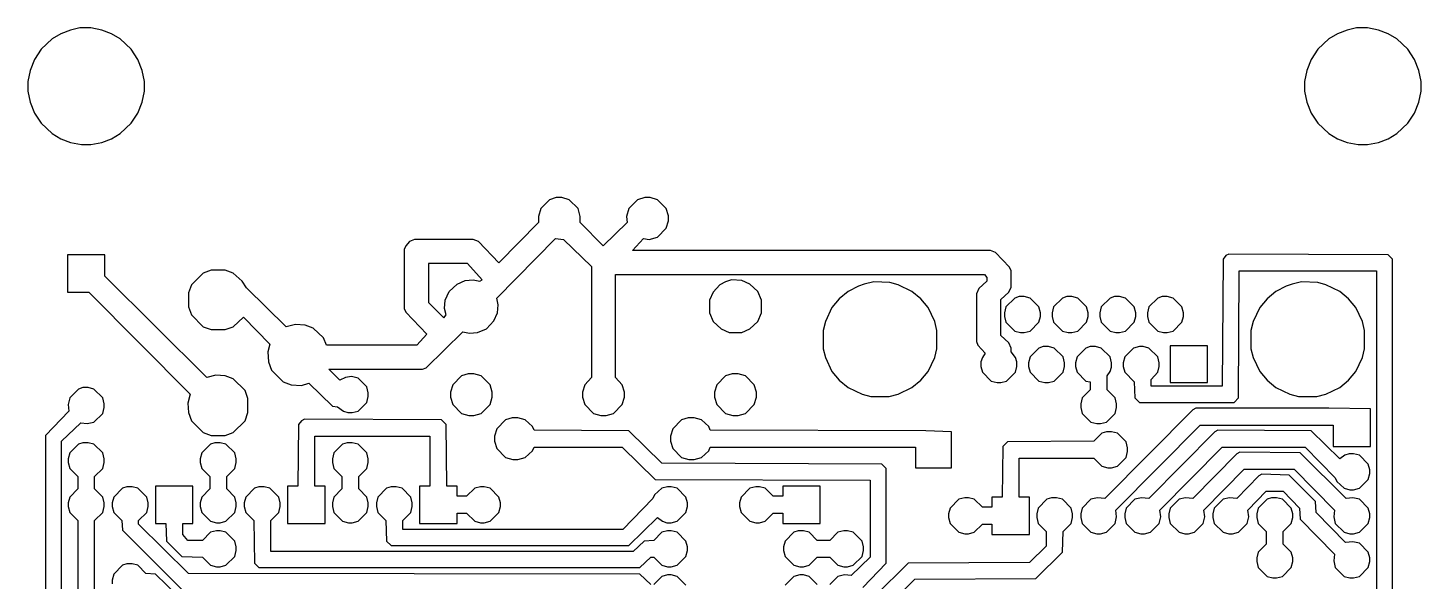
# Model space of a CAD drawing. Header units: millimetres. Extents: x 2 to 82, y 1 to 183.
# Drawn here: x 1.7 to 82.1, y 151.2 to 183 of the extents above; entities that cross this region are included whole.
import ezdxf

# ---------------------------------------------------------------- set-up
doc = ezdxf.new("R2010")
doc.units = ezdxf.units.MM
doc.layers.add('Default', color=70, linetype='Continuous')

msp = doc.modelspace()

# ---------------------------------------------------------------- linework, layer by layer
at = {"layer": 'Default'}
for points in [[(4.699, 183.049333), (4.699, 183.049333), (4.148667, 182.922333), (3.598333, 182.710667), (3.090333, 182.414333), (2.455333, 181.821667), (2.074333, 181.229), (1.820333, 180.594), (1.693333, 179.959), (1.693333, 179.408667), (1.820333, 178.773667), (2.074333, 178.138667), (2.455333, 177.546), (3.090333, 176.953333), (3.598333, 176.657), (4.148667, 176.445333), (4.783667, 176.318333), (5.334, 176.318333), (5.969, 176.445333), (6.519333, 176.657), (7.027333, 176.953333), (7.662333, 177.546), (8.043333, 178.138667), (8.297333, 178.773667), (8.424333, 179.408667), (8.424333, 179.959), (8.297333, 180.594), (8.043333, 181.229), (7.662333, 181.821667), (7.027333, 182.414333), (6.519333, 182.710667), (5.969, 182.922333), (5.334, 183.049333), (4.699, 183.049333)], [(78.359, 183.049333), (78.359, 183.049333), (77.808667, 182.922333), (77.258333, 182.710667), (76.750333, 182.414333), (76.115333, 181.821667), (75.734333, 181.229), (75.480333, 180.594), (75.353333, 179.959), (75.353333, 179.408667), (75.480333, 178.773667), (75.734333, 178.138667), (76.115333, 177.546), (76.750333, 176.953333), (77.258333, 176.657), (77.808667, 176.445333), (78.443667, 176.318333), (78.994, 176.318333), (79.629, 176.445333), (80.179333, 176.657), (80.687333, 176.953333), (81.322333, 177.546), (81.703333, 178.138667), (81.957333, 178.773667), (82.084333, 179.408667), (82.084333, 179.959), (81.957333, 180.594), (81.703333, 181.229), (81.322333, 181.821667), (80.687333, 182.414333), (80.179333, 182.710667), (79.629, 182.922333), (78.994, 183.049333), (78.359, 183.049333)], [(32.173333, 173.270333), (32.173333, 173.270333), (31.792333, 173.143333), (31.284333, 172.635333), (31.157333, 172.169667), (31.157333, 171.831), (28.871333, 169.502667), (27.686, 170.730333), (27.389667, 170.857333), (24.003, 170.857333), (23.706667, 170.730333), (23.495, 170.476333), (23.410333, 170.264667), (23.410333, 166.878), (23.495, 166.666333), (24.722667, 165.396333), (24.13, 164.761333), (18.923, 164.761333), (18.753667, 165.184667), (18.161, 165.735), (17.695333, 165.904333), (17.145, 165.946667), (16.594667, 165.819667), (14.308667, 168.063333), (14.054667, 168.444333), (13.546667, 168.91), (13.081, 169.079333), (12.276667, 169.079333), (11.811, 168.91), (11.133667, 168.232667), (10.964333, 167.767), (10.964333, 166.962667), (11.133667, 166.497), (11.811, 165.819667), (12.276667, 165.650333), (13.081, 165.650333), (13.546667, 165.819667), (14.139333, 166.37), (15.663333, 164.803667), (15.536333, 164.380333), (15.578667, 163.787667), (15.748, 163.322), (16.425333, 162.644667), (16.891, 162.475333), (17.483667, 162.433), (17.907, 162.56), (19.261667, 161.247667), (19.558, 161.205333), (19.896667, 160.951333), (20.150667, 160.866667), (20.404667, 160.866667), (20.743333, 160.951333), (21.251333, 161.459333), (21.336, 161.798), (21.336, 162.009667), (21.251333, 162.348333), (20.743333, 162.856333), (20.362333, 162.941), (20.023667, 162.898667), (19.685, 162.729333), (19.05, 163.364333), (24.468667, 163.364333), (24.680333, 163.449), (26.797, 165.523333), (27.178, 165.438667), (27.643667, 165.481), (28.151667, 165.692667), (28.575, 166.158333), (28.786667, 166.624), (28.829, 167.089667), (28.744333, 167.470667), (32.131, 170.899667), (32.596667, 170.857333), (34.205333, 169.291), (34.205333, 162.898667), (33.824333, 162.475333), (33.697333, 162.052), (33.697333, 161.755667), (33.824333, 161.332333), (34.332333, 160.824333), (34.755667, 160.697333), (35.052, 160.697333), (35.475333, 160.824333), (35.983333, 161.332333), (36.110333, 161.755667), (36.110333, 162.052), (35.983333, 162.475333), (35.602333, 162.898667), (35.602333, 168.825333), (56.896, 168.825333), (57.023, 168.656), (57.023, 168.444333), (56.557333, 168.021), (56.430333, 167.724667), (56.430333, 164.973), (56.515, 164.761333), (56.938333, 164.295667), (56.769, 164.041667), (56.684333, 163.787667), (56.684333, 163.533667), (56.769, 163.195), (57.277, 162.687), (57.615667, 162.602333), (57.827333, 162.602333), (58.166, 162.687), (58.674, 163.195), (58.758667, 163.533667), (58.758667, 163.787667), (58.674, 164.041667), (58.42, 164.380333), (58.42, 164.592), (58.293, 164.888333), (57.827333, 165.311667), (57.827333, 167.386), (58.293, 167.809333), (58.42, 168.105667), (58.42, 169.037), (58.335333, 169.248667), (57.531, 170.095333), (57.234667, 170.222333), (36.576, 170.222333), (37.211, 170.899667), (37.549667, 170.857333), (38.015333, 170.984333), (38.523333, 171.492333), (38.650333, 171.915667), (38.650333, 172.212), (38.523333, 172.635333), (38.015333, 173.143333), (37.592, 173.270333), (37.295667, 173.270333), (36.872333, 173.143333), (36.364333, 172.635333), (36.237333, 172.169667), (36.279667, 171.831), (34.882667, 170.476333), (33.570333, 171.831), (33.570333, 172.169667), (33.443333, 172.635333), (32.935333, 173.143333), (32.512, 173.270333), (32.173333, 173.270333)], [(3.979333, 169.968333), (3.979333, 169.968333), (3.979333, 167.809333), (5.207, 167.809333), (11.049, 161.925), (10.922, 161.417), (10.964333, 160.866667), (11.133667, 160.401), (11.811, 159.723667), (12.276667, 159.554333), (13.081, 159.554333), (13.546667, 159.723667), (14.224, 160.401), (14.393333, 160.866667), (14.393333, 161.671), (14.224, 162.136667), (13.546667, 162.814), (13.081, 162.983333), (12.530667, 163.025667), (12.022667, 162.898667), (6.138333, 168.740667), (6.138333, 169.968333), (3.979333, 169.968333)], [(70.993, 170.010667), (70.993, 170.010667), (70.823667, 169.926), (70.654333, 169.714333), (70.612, 162.390667), (66.505667, 162.390667), (66.505667, 162.771667), (66.886667, 163.195), (66.971333, 163.533667), (66.971333, 163.745333), (66.886667, 164.084), (66.378667, 164.592), (66.04, 164.676667), (65.828333, 164.676667), (65.489667, 164.592), (64.981667, 164.084), (64.897, 163.745333), (64.897, 163.533667), (64.981667, 163.195), (65.532, 162.644667), (65.574333, 161.713333), (65.828333, 161.459333), (71.289333, 161.459333), (71.543333, 161.713333), (71.585667, 169.037), (79.502, 169.037), (79.502, 139.192)], [(80.433333, 138.853333), (80.433333, 169.714333), (80.179333, 169.968333), (70.993, 170.010667)], [(24.807333, 169.460333), (24.807333, 169.460333), (24.807333, 167.216667), (25.696333, 166.327667), (25.823333, 166.497), (25.738667, 166.878), (25.781, 167.343667), (25.992667, 167.851667), (26.458333, 168.275), (26.924, 168.486667), (27.389667, 168.529), (27.770667, 168.444333), (27.897667, 168.529), (27.051, 169.460333), (24.807333, 169.460333)], [(42.291, 168.529), (42.291, 168.529), (41.952333, 168.402), (41.613667, 168.232667), (41.232667, 167.809333), (41.021, 167.343667), (41.021, 166.624), (41.232667, 166.116), (41.698333, 165.692667), (42.164, 165.481), (42.883667, 165.481), (43.349333, 165.692667), (43.815, 166.116), (44.026667, 166.624), (44.026667, 167.343667), (43.815, 167.851667), (43.349333, 168.275), (42.883667, 168.486667), (42.291, 168.529)], [(50.503667, 168.402), (50.503667, 168.402), (49.953333, 168.275), (49.614667, 168.148), (49.022, 167.851667), (48.514, 167.428333), (48.090667, 166.920333), (47.709667, 166.116), (47.582667, 165.608), (47.582667, 164.549667), (47.709667, 164.041667), (48.090667, 163.237333), (48.514, 162.729333), (49.022, 162.306), (49.826333, 161.925), (50.334333, 161.798), (51.392667, 161.798), (51.900667, 161.925), (52.705, 162.306), (53.213, 162.729333), (53.636333, 163.237333), (54.017333, 164.041667), (54.144333, 164.549667), (54.144333, 165.608), (54.017333, 166.116), (53.636333, 166.920333), (53.213, 167.428333), (52.705, 167.851667), (51.900667, 168.232667), (51.435, 168.359667), (50.503667, 168.402)], [(75.184, 168.402), (75.184, 168.402), (74.633667, 168.275), (74.295, 168.148), (73.702333, 167.851667), (73.194333, 167.428333), (72.771, 166.920333), (72.39, 166.116), (72.263, 165.608), (72.263, 164.549667), (72.39, 164.041667), (72.771, 163.237333), (73.194333, 162.729333), (73.702333, 162.306), (74.506667, 161.925), (75.014667, 161.798), (76.073, 161.798), (76.581, 161.925), (77.385333, 162.306), (77.893333, 162.729333), (78.316667, 163.237333), (78.697667, 164.041667), (78.824667, 164.549667), (78.824667, 165.608), (78.697667, 166.116), (78.316667, 166.920333), (77.893333, 167.428333), (77.385333, 167.851667), (76.581, 168.232667), (76.115333, 168.359667), (75.184, 168.402)], [(58.885667, 167.555333), (58.885667, 167.555333), (58.631667, 167.470667), (58.123667, 166.962667), (58.039, 166.624), (58.039, 166.412333), (58.123667, 166.073667), (58.631667, 165.565667), (58.970333, 165.481), (59.182, 165.481), (59.520667, 165.565667), (60.028667, 166.073667), (60.113333, 166.412333), (60.113333, 166.624), (60.028667, 166.962667), (59.520667, 167.470667), (59.182, 167.555333), (58.885667, 167.555333)], [(61.637333, 167.555333), (61.637333, 167.555333), (61.383333, 167.470667), (60.875333, 166.962667), (60.790667, 166.624), (60.790667, 166.412333), (60.875333, 166.073667), (61.383333, 165.565667), (61.722, 165.481), (61.933667, 165.481), (62.272333, 165.565667), (62.780333, 166.073667), (62.865, 166.412333), (62.865, 166.624), (62.780333, 166.962667), (62.272333, 167.470667), (61.933667, 167.555333), (61.637333, 167.555333)], [(64.389, 167.555333), (64.389, 167.555333), (64.135, 167.470667), (63.627, 166.962667), (63.542333, 166.624), (63.542333, 166.412333), (63.627, 166.073667), (64.135, 165.565667), (64.473667, 165.481), (64.685333, 165.481), (65.024, 165.565667), (65.532, 166.073667), (65.616667, 166.412333), (65.616667, 166.624), (65.532, 166.962667), (65.024, 167.470667), (64.685333, 167.555333), (64.389, 167.555333)], [(67.140667, 167.555333), (67.140667, 167.555333), (66.886667, 167.470667), (66.378667, 166.962667), (66.294, 166.624), (66.294, 166.412333), (66.378667, 166.073667), (66.886667, 165.565667), (67.225333, 165.481), (67.437, 165.481), (67.775667, 165.565667), (68.283667, 166.073667), (68.368333, 166.412333), (68.368333, 166.624), (68.283667, 166.962667), (67.775667, 167.470667), (67.437, 167.555333), (67.140667, 167.555333)], [(60.282667, 164.676667), (60.282667, 164.676667), (60.028667, 164.592), (59.520667, 164.084), (59.436, 163.745333), (59.436, 163.533667), (59.520667, 163.195), (60.028667, 162.687), (60.367333, 162.602333), (60.579, 162.602333), (60.917667, 162.687), (61.425667, 163.195), (61.510333, 163.533667), (61.510333, 163.745333), (61.425667, 164.084), (60.917667, 164.592), (60.579, 164.676667), (60.282667, 164.676667)], [(62.992, 164.676667), (62.992, 164.676667), (62.738, 164.592), (62.23, 164.084), (62.145333, 163.745333), (62.145333, 163.533667), (62.23, 163.195), (62.738, 162.687), (62.992, 162.644667), (62.992, 162.179), (62.526333, 161.713333), (62.441667, 161.374667), (62.441667, 161.163), (62.526333, 160.824333), (63.034333, 160.316333), (63.373, 160.231667), (63.584667, 160.231667), (63.923333, 160.316333), (64.431333, 160.824333), (64.516, 161.163), (64.516, 161.374667), (64.431333, 161.713333), (63.965667, 162.179), (63.965667, 162.983333), (64.135, 163.237333), (64.219667, 163.491333), (64.219667, 163.745333), (64.135, 164.084), (63.627, 164.592), (63.288333, 164.676667), (62.992, 164.676667)], [(67.606333, 164.719), (67.606333, 164.719), (67.606333, 162.602333), (69.765333, 162.602333), (69.765333, 164.719), (67.606333, 164.719)], [(27.093333, 163.110333), (27.093333, 163.110333), (26.712333, 162.983333), (26.204333, 162.475333), (26.077333, 162.052), (26.077333, 161.755667), (26.204333, 161.332333), (26.712333, 160.824333), (27.135667, 160.697333), (27.432, 160.697333), (27.855333, 160.824333), (28.363333, 161.332333), (28.490333, 161.755667), (28.490333, 162.052), (28.363333, 162.475333), (27.855333, 162.983333), (27.432, 163.110333), (27.093333, 163.110333)], [(42.333333, 163.110333), (42.333333, 163.110333), (41.952333, 162.983333), (41.444333, 162.475333), (41.317333, 162.052), (41.317333, 161.755667), (41.444333, 161.332333), (41.952333, 160.824333), (42.375667, 160.697333), (42.672, 160.697333), (43.095333, 160.824333), (43.603333, 161.332333), (43.730333, 161.755667), (43.730333, 162.052), (43.603333, 162.475333), (43.095333, 162.983333), (42.672, 163.110333), (42.333333, 163.110333)], [(4.868333, 162.306), (4.868333, 162.306), (4.614333, 162.221333), (4.106333, 161.713333), (4.021667, 161.332333), (4.064, 160.951333), (2.709333, 159.554333), (2.709333, 132.503333)], [(3.640667, 133.180667), (3.640667, 159.215667), (4.741333, 160.274), (5.122333, 160.231667), (5.503333, 160.316333), (6.011333, 160.824333), (6.096, 161.163), (6.096, 161.374667), (6.011333, 161.713333), (5.503333, 162.221333), (5.164667, 162.306), (4.868333, 162.306)], [(69.088, 161.120667), (69.088, 161.120667), (68.918667, 161.036), (63.838667, 155.913667), (63.415333, 155.956), (63.034333, 155.871333), (62.526333, 155.363333), (62.441667, 155.024667), (62.441667, 154.813), (62.526333, 154.474333), (63.034333, 153.966333), (63.373, 153.881667), (63.584667, 153.881667), (63.923333, 153.966333), (64.431333, 154.474333), (64.516, 154.855333), (64.473667, 155.236333), (69.342, 160.147), (77.004333, 160.147), (77.004333, 158.919333), (79.163333, 158.919333), (79.163333, 161.078333), (76.750333, 161.120667), (69.088, 161.120667)], [(17.653, 160.485667), (17.653, 160.485667), (17.483667, 160.401), (17.314333, 160.189333), (17.272, 156.633333), (16.679333, 156.633333), (16.679333, 154.474333), (18.838333, 154.474333), (18.838333, 156.633333), (18.245667, 156.633333), (18.245667, 159.512), (24.892, 159.512), (24.892, 156.633333), (24.299333, 156.633333), (24.299333, 154.474333), (26.458333, 154.474333), (26.458333, 155.067), (27.008667, 155.067), (27.474333, 154.601333), (27.813, 154.516667), (28.024667, 154.516667), (28.363333, 154.601333), (28.871333, 155.109333), (28.956, 155.448), (28.956, 155.659667), (28.871333, 155.998333), (28.363333, 156.506333), (28.024667, 156.591), (27.813, 156.591), (27.474333, 156.506333), (27.008667, 156.040667), (26.458333, 156.040667), (26.458333, 156.633333), (25.865667, 156.633333), (25.823333, 160.189333), (25.569333, 160.443333), (17.653, 160.485667)], [(29.633333, 160.570333), (29.633333, 160.570333), (29.252333, 160.443333), (28.744333, 159.935333), (28.617333, 159.512), (28.617333, 159.215667), (28.744333, 158.792333), (29.252333, 158.284333), (29.675667, 158.157333), (29.972, 158.157333), (30.395333, 158.284333), (30.818667, 158.665333), (30.903333, 158.877), (35.983333, 158.877), (37.888333, 157.014333), (50.292, 156.972), (50.292, 152.527), (49.191333, 151.468667), (48.810333, 151.511), (48.429333, 151.426333), (47.963667, 150.960667)], [(49.868667, 150.791333), (51.223333, 152.188333), (51.223333, 157.649333), (50.969333, 157.903333), (38.269333, 157.945667), (36.364333, 159.808333), (30.903333, 159.850667), (30.818667, 160.062333), (30.395333, 160.443333), (29.972, 160.570333), (29.633333, 160.570333)], [(39.793333, 160.570333), (39.793333, 160.570333), (39.412333, 160.443333), (38.904333, 159.935333), (38.777333, 159.512), (38.777333, 159.215667), (38.904333, 158.792333), (39.412333, 158.284333), (39.835667, 158.157333), (40.132, 158.157333), (40.555333, 158.284333), (40.978667, 158.665333), (41.063333, 158.877), (52.916667, 158.877), (52.916667, 157.691667), (54.991, 157.691667), (54.991, 159.766), (53.509333, 159.808333), (41.063333, 159.850667), (40.978667, 160.062333), (40.555333, 160.443333), (40.132, 160.570333), (39.793333, 160.570333)], [(63.923333, 159.766), (63.923333, 159.766), (63.669333, 159.681333), (63.203667, 159.215667), (58.208333, 159.173333), (57.954333, 158.919333), (57.912, 155.998333), (57.319333, 155.998333), (57.319333, 155.405667), (56.769, 155.405667), (56.303333, 155.871333), (55.964667, 155.956), (55.753, 155.956), (55.414333, 155.871333), (54.906333, 155.363333), (54.821667, 155.024667), (54.821667, 154.813), (54.906333, 154.474333), (55.414333, 153.966333), (55.753, 153.881667), (55.964667, 153.881667), (56.303333, 153.966333), (56.769, 154.432), (57.319333, 154.432), (57.319333, 153.839333), (59.478333, 153.839333), (59.478333, 155.998333), (58.885667, 155.998333), (58.885667, 158.242), (63.203667, 158.242), (63.669333, 157.776333), (64.008, 157.691667), (64.219667, 157.691667), (64.558333, 157.776333), (65.066333, 158.284333), (65.151, 158.623), (65.151, 158.834667), (65.066333, 159.173333), (64.558333, 159.681333), (64.219667, 159.766), (63.923333, 159.766)], [(70.358, 159.850667), (70.358, 159.850667), (70.188667, 159.766), (66.378667, 155.913667), (65.955333, 155.956), (65.574333, 155.871333), (65.066333, 155.363333), (64.981667, 155.024667), (64.981667, 154.813), (65.066333, 154.474333), (65.574333, 153.966333), (65.913, 153.881667), (66.124667, 153.881667), (66.463333, 153.966333), (66.971333, 154.474333), (67.056, 154.855333), (67.013667, 155.236333), (70.612, 158.877), (75.395667, 158.877), (77.131333, 157.099), (77.216, 156.887333), (77.639333, 156.506333), (77.978, 156.421667), (78.189667, 156.421667), (78.528333, 156.506333), (79.036333, 157.014333), (79.121, 157.353), (79.121, 157.564667), (79.036333, 157.903333), (78.528333, 158.411333), (78.189667, 158.496), (77.935667, 158.496), (77.681667, 158.411333), (77.385333, 158.199667), (75.734333, 159.808333), (70.358, 159.850667)], [(4.868333, 159.131), (4.868333, 159.131), (4.614333, 159.046333), (4.106333, 158.538333), (4.021667, 158.199667), (4.021667, 157.988), (4.106333, 157.649333), (4.572, 157.183667), (4.572, 156.464), (4.106333, 155.998333), (4.021667, 155.659667), (4.021667, 155.448), (4.106333, 155.109333), (4.572, 154.643667), (4.572, 148.844)], [(5.545667, 148.844), (5.545667, 154.643667), (6.011333, 155.109333), (6.096, 155.448), (6.096, 155.659667), (6.011333, 155.998333), (5.545667, 156.464), (5.545667, 157.183667), (6.011333, 157.649333), (6.096, 157.988), (6.096, 158.199667), (6.011333, 158.538333), (5.503333, 159.046333), (5.164667, 159.131), (4.868333, 159.131)], [(12.488333, 159.131), (12.488333, 159.131), (12.234333, 159.046333), (11.726333, 158.538333), (11.641667, 158.199667), (11.641667, 157.988), (11.726333, 157.649333), (12.192, 157.183667), (12.192, 156.464), (11.726333, 155.998333), (11.641667, 155.659667), (11.641667, 155.448), (11.726333, 155.109333), (12.234333, 154.601333), (12.573, 154.516667), (12.784667, 154.516667), (13.123333, 154.601333), (13.631333, 155.109333), (13.716, 155.448), (13.716, 155.659667), (13.631333, 155.998333), (13.165667, 156.464), (13.165667, 157.183667), (13.631333, 157.649333), (13.716, 157.988), (13.716, 158.199667), (13.631333, 158.538333), (13.123333, 159.046333), (12.784667, 159.131), (12.488333, 159.131)], [(20.108333, 159.131), (20.108333, 159.131), (19.854333, 159.046333), (19.346333, 158.538333), (19.261667, 158.199667), (19.261667, 157.988), (19.346333, 157.649333), (19.812, 157.183667), (19.812, 156.464), (19.346333, 155.998333), (19.261667, 155.659667), (19.261667, 155.448), (19.346333, 155.109333), (19.854333, 154.601333), (20.193, 154.516667), (20.404667, 154.516667), (20.743333, 154.601333), (21.251333, 155.109333), (21.336, 155.448), (21.336, 155.659667), (21.251333, 155.998333), (20.785667, 156.464), (20.785667, 157.183667), (21.251333, 157.649333), (21.336, 157.988), (21.336, 158.199667), (21.251333, 158.538333), (20.743333, 159.046333), (20.404667, 159.131), (20.108333, 159.131)], [(71.628, 158.580667), (71.628, 158.580667), (71.458667, 158.496), (68.918667, 155.913667), (68.495333, 155.956), (68.114333, 155.871333), (67.606333, 155.363333), (67.521667, 155.024667), (67.521667, 154.813), (67.606333, 154.474333), (68.114333, 153.966333), (68.453, 153.881667), (68.664667, 153.881667), (69.003333, 153.966333), (69.511333, 154.474333), (69.596, 154.855333), (69.553667, 155.236333), (71.882, 157.607), (74.760667, 157.607), (77.089, 155.236333), (77.046667, 154.855333), (77.131333, 154.474333), (77.639333, 153.966333), (77.978, 153.881667), (78.189667, 153.881667), (78.528333, 153.966333), (79.036333, 154.474333), (79.121, 154.813), (79.121, 155.024667), (79.036333, 155.363333), (78.528333, 155.871333), (78.147333, 155.956), (77.766333, 155.913667), (75.099333, 158.538333), (71.628, 158.580667)], [(72.898, 157.310667), (72.898, 157.310667), (72.728667, 157.226), (71.458667, 155.913667), (71.035333, 155.956), (70.654333, 155.871333), (70.146333, 155.363333), (70.061667, 155.024667), (70.061667, 154.813), (70.146333, 154.474333), (70.654333, 153.966333), (70.993, 153.881667), (71.204667, 153.881667), (71.543333, 153.966333), (72.051333, 154.474333), (72.136, 154.855333), (72.093667, 155.236333), (73.152, 156.337), (74.125667, 156.337), (75.057, 155.363333), (75.099333, 154.728333), (77.089, 152.696333), (77.046667, 152.315333), (77.131333, 151.934333), (77.639333, 151.426333), (77.978, 151.341667), (78.189667, 151.341667), (78.528333, 151.426333), (79.036333, 151.934333), (79.121, 152.273), (79.121, 152.484667), (79.036333, 152.823333), (78.528333, 153.331333), (78.147333, 153.416), (77.724, 153.373667), (76.030667, 155.109333), (75.988333, 155.744333), (74.464333, 157.268333), (72.898, 157.310667)], [(7.408333, 156.591), (7.408333, 156.591), (7.154333, 156.506333), (6.646333, 155.998333), (6.561667, 155.659667), (6.561667, 155.448), (6.646333, 155.109333), (7.112, 154.643667), (7.154333, 154.093333), (10.583333, 150.664333)], [(37.634333, 150.960667), (36.999333, 151.553333), (10.964333, 151.595667), (8.085667, 154.432), (8.085667, 154.643667), (8.551333, 155.109333), (8.636, 155.448), (8.636, 155.659667), (8.551333, 155.998333), (8.043333, 156.506333), (7.704667, 156.591), (7.408333, 156.591)], [(9.059333, 156.633333), (9.059333, 156.633333), (9.059333, 154.474333), (9.652, 154.474333), (9.694333, 153.458333), (10.583333, 152.569333), (11.768667, 152.527), (12.234333, 152.061333), (12.573, 151.976667), (12.784667, 151.976667), (13.123333, 152.061333), (13.631333, 152.569333), (13.716, 152.908), (13.716, 153.119667), (13.631333, 153.458333), (13.123333, 153.966333), (12.784667, 154.051), (12.573, 154.051), (12.234333, 153.966333), (11.768667, 153.500667), (10.922, 153.500667), (10.625667, 153.839333), (10.625667, 154.474333), (11.218333, 154.474333), (11.218333, 156.633333), (9.059333, 156.633333)], [(15.028333, 156.591), (15.028333, 156.591), (14.774333, 156.506333), (14.266333, 155.998333), (14.181667, 155.659667), (14.181667, 155.448), (14.266333, 155.109333), (14.732, 154.643667), (14.774333, 152.188333), (15.028333, 151.934333), (36.999333, 151.934333), (37.634333, 152.527), (37.803667, 152.527), (38.269333, 152.061333), (38.608, 151.976667), (38.819667, 151.976667), (39.158333, 152.061333), (39.666333, 152.569333), (39.751, 152.908), (39.751, 153.119667), (39.666333, 153.458333), (39.158333, 153.966333), (38.819667, 154.051), (38.608, 154.051), (38.269333, 153.966333), (37.803667, 153.500667), (37.253333, 153.458333), (36.618333, 152.865667), (15.705667, 152.865667), (15.705667, 154.643667), (16.171333, 155.109333), (16.256, 155.448), (16.256, 155.659667), (16.171333, 155.998333), (15.663333, 156.506333), (15.324667, 156.591), (15.028333, 156.591)], [(22.648333, 156.591), (22.648333, 156.591), (22.394333, 156.506333), (21.886333, 155.998333), (21.801667, 155.659667), (21.801667, 155.448), (21.886333, 155.109333), (22.352, 154.643667), (22.394333, 153.458333), (22.648333, 153.204333), (36.364333, 153.204333), (38.015333, 154.813), (38.311667, 154.601333), (38.565667, 154.516667), (38.819667, 154.516667), (39.158333, 154.601333), (39.666333, 155.109333), (39.751, 155.448), (39.751, 155.659667), (39.666333, 155.998333), (39.158333, 156.506333), (38.819667, 156.591), (38.608, 156.591), (38.269333, 156.506333), (37.846, 156.125333), (37.761333, 155.913667), (36.025667, 154.135667), (23.325667, 154.135667), (23.325667, 154.643667), (23.791333, 155.109333), (23.876, 155.448), (23.876, 155.659667), (23.791333, 155.998333), (23.283333, 156.506333), (22.944667, 156.591), (22.648333, 156.591)], [(45.254333, 156.633333), (45.254333, 156.633333), (45.254333, 156.040667), (44.704, 156.040667), (44.238333, 156.506333), (43.899667, 156.591), (43.688, 156.591), (43.349333, 156.506333), (42.841333, 155.998333), (42.756667, 155.659667), (42.756667, 155.448), (42.841333, 155.109333), (43.349333, 154.601333), (43.688, 154.516667), (43.899667, 154.516667), (44.238333, 154.601333), (44.704, 155.067), (45.254333, 155.067), (45.254333, 154.474333), (47.413333, 154.474333), (47.413333, 156.633333), (45.254333, 156.633333)], [(60.748333, 155.956), (60.748333, 155.956), (60.494333, 155.871333), (59.986333, 155.363333), (59.901667, 155.024667), (59.901667, 154.813), (59.986333, 154.474333), (60.452, 154.008667), (60.452, 153.162), (59.478333, 152.230667), (52.493333, 152.188333), (48.683333, 148.420667)], [(49.064333, 147.489333), (52.874333, 151.257), (59.859333, 151.299333), (61.383333, 152.823333), (61.425667, 154.008667), (61.891333, 154.474333), (61.976, 154.813), (61.976, 155.024667), (61.891333, 155.363333), (61.383333, 155.871333), (61.044667, 155.956), (60.748333, 155.956)], [(73.448333, 155.956), (73.448333, 155.956), (73.194333, 155.871333), (72.686333, 155.363333), (72.601667, 155.024667), (72.601667, 154.813), (72.686333, 154.474333), (73.152, 154.008667), (73.152, 153.289), (72.686333, 152.823333), (72.601667, 152.484667), (72.601667, 152.273), (72.686333, 151.934333), (73.194333, 151.426333), (73.533, 151.341667), (73.744667, 151.341667), (74.083333, 151.426333), (74.591333, 151.934333), (74.676, 152.273), (74.676, 152.484667), (74.591333, 152.823333), (74.125667, 153.289), (74.125667, 154.008667), (74.591333, 154.474333), (74.676, 154.813), (74.676, 155.024667), (74.591333, 155.363333), (74.083333, 155.871333), (73.744667, 155.956), (73.448333, 155.956)], [(46.143333, 154.051), (46.143333, 154.051), (45.889333, 153.966333), (45.381333, 153.458333), (45.296667, 153.119667), (45.296667, 152.908), (45.381333, 152.569333), (45.889333, 152.061333), (46.228, 151.976667), (46.439667, 151.976667), (46.778333, 152.061333), (47.244, 152.527), (47.963667, 152.527), (48.429333, 152.061333), (48.768, 151.976667), (48.979667, 151.976667), (49.318333, 152.061333), (49.826333, 152.569333), (49.911, 152.908), (49.911, 153.119667), (49.826333, 153.458333), (49.318333, 153.966333), (48.979667, 154.051), (48.768, 154.051), (48.429333, 153.966333), (47.963667, 153.500667), (47.244, 153.500667), (46.778333, 153.966333), (46.439667, 154.051), (46.143333, 154.051)], [(7.408333, 152.146), (7.408333, 152.146), (7.154333, 152.061333), (6.646333, 151.553333), (6.561667, 151.214667), (6.561667, 151.003)], [(10.329333, 150.325667), (9.059333, 151.553333), (8.509, 151.595667), (8.043333, 152.061333), (7.704667, 152.146), (7.408333, 152.146)], [(39.666333, 150.918333), (39.158333, 151.426333), (38.819667, 151.511), (38.608, 151.511), (38.269333, 151.426333), (37.803667, 150.960667)], [(47.244, 150.960667), (46.778333, 151.426333), (46.439667, 151.511), (46.228, 151.511), (45.889333, 151.426333), (45.381333, 150.918333)]]:
    msp.add_lwpolyline(points, dxfattribs=at)

doc.saveas('drawing.dxf')
